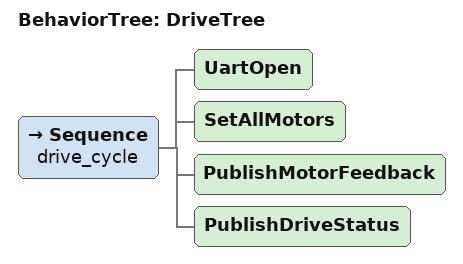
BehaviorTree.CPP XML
<?xml version="1.0"?>
<root BTCPP_format="4">
  <BehaviorTree ID="DriveTree">
    <Sequence name="drive_cycle">
      <UartOpen />
      <SetAllMotors />
      <PublishMotorFeedback />
      <PublishDriveStatus />
    </Sequence>
  </BehaviorTree>
</root>
